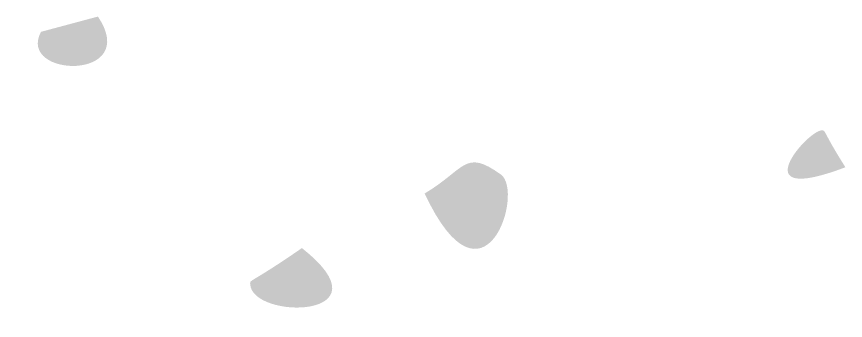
# Model space of a CAD drawing. Header units: millimetres. Extents: x 1807 to 1938, y 68 to 154.
# Drawn here: x 1895.125 to 1898.235, y 104.691 to 105.832 of the extents above; entities that cross this region are included whole.
import ezdxf

# ---------------------------------------------------------------- set-up
doc = ezdxf.new("R2010")
doc.units = ezdxf.units.MM

msp = doc.modelspace()

# ---------------------------------------------------------------- hatches: boundary and pattern name
at = {"true_color": 0x080808, "transparency": 33554687}
h = msp.add_hatch(color=18, dxfattribs=at)
edge = h.paths.add_edge_path(flags=0)
edge.add_spline(control_points=[(1895.4307, 105.8325), (1895.5933, 105.5889), (1895.1254, 105.6017), (1895.2168, 105.7751), (1895.2168, 105.7751), (1895.4307, 105.8325), (1895.4307, 105.8325)], knot_values=[0, 0, 0, 0, 1, 1, 1, 2, 2, 2, 2], degree=3, periodic=1)
h = msp.add_hatch(color=18, dxfattribs=at)
edge = h.paths.add_edge_path(flags=0)
edge.add_spline(control_points=[(1898.2345, 105.2665), (1897.8391, 105.1159), (1898.0964, 105.4103), (1898.1473, 105.405), (1898.1622, 105.4035), (1898.1473, 105.405), (1898.2345, 105.2665)], knot_values=[0, 0, 0, 0, 1, 1, 1, 2, 2, 2, 2], degree=3, periodic=1)
h = msp.add_hatch(color=18, dxfattribs=at)
edge = h.paths.add_edge_path(flags=0)
edge.add_spline(control_points=[(1896.6561, 105.168), (1896.8096, 105.2594), (1896.8055, 105.3378), (1896.9419, 105.2394), (1897.0324, 105.1741), (1896.879, 104.6913), (1896.6561, 105.168)], knot_values=[0, 0, 0, 0, 1, 1, 1, 2, 2, 2, 2], degree=3, periodic=1)
h = msp.add_hatch(color=18, dxfattribs=at)
edge = h.paths.add_edge_path(flags=0)
edge.add_spline(control_points=[(1896.1958, 104.9631), (1896.5359, 104.6949), (1896.0045, 104.692), (1896.0016, 104.829), (1896.0013, 104.8459), (1896.0016, 104.829), (1896.1958, 104.9631)], knot_values=[0, 0, 0, 0, 1, 1, 1, 2, 2, 2, 2], degree=3, periodic=1)

doc.saveas('drawing.dxf')
